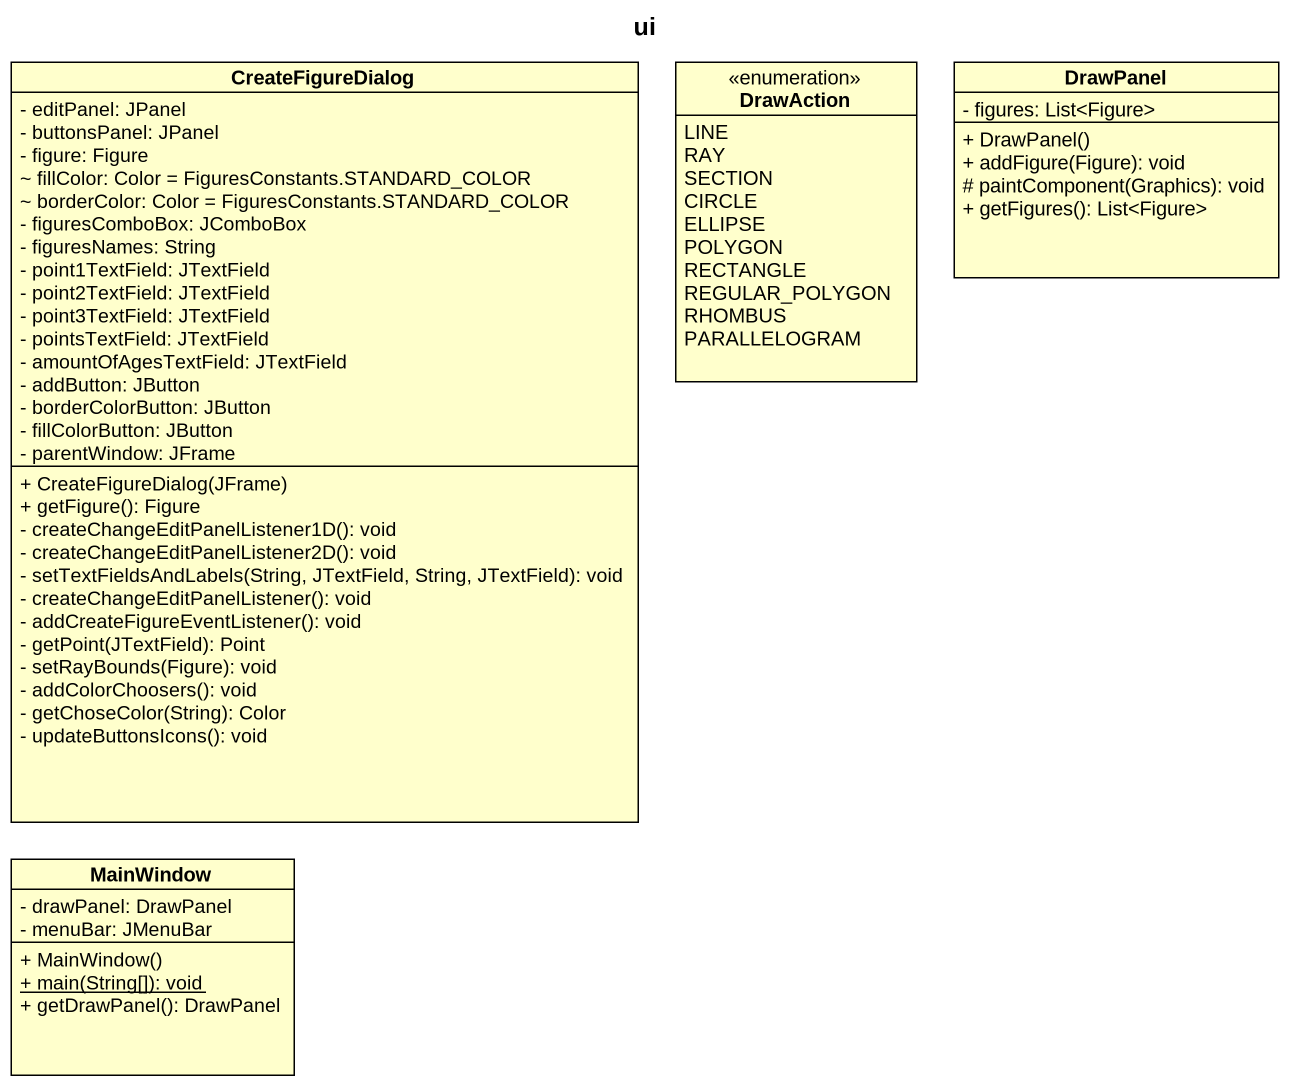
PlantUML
@startuml
title ui
hide circle
hide empty members
skinparam classAttributeIconSize 0
class CreateFigureDialog {
  - editPanel: JPanel
  - buttonsPanel: JPanel
  - figure: Figure
  ~ fillColor: Color = FiguresConstants.STANDARD_COLOR
  ~ borderColor: Color = FiguresConstants.STANDARD_COLOR
  - figuresComboBox: JComboBox
  - figuresNames: String
  - point1TextField: JTextField
  - point2TextField: JTextField
  - point3TextField: JTextField
  - pointsTextField: JTextField
  - amountOfAgesTextField: JTextField
  - addButton: JButton
  - borderColorButton: JButton
  - fillColorButton: JButton
  - parentWindow: JFrame
  + CreateFigureDialog(JFrame)
  + getFigure(): Figure
  - createChangeEditPanelListener1D(): void
  - createChangeEditPanelListener2D(): void
  - setTextFieldsAndLabels(String, JTextField, String, JTextField): void
  - createChangeEditPanelListener(): void
  - addCreateFigureEventListener(): void
  - getPoint(JTextField): Point
  - setRayBounds(Figure): void
  - addColorChoosers(): void
  - getChoseColor(String): Color
  - updateButtonsIcons(): void
}
enum DrawAction {
  LINE
  RAY
  SECTION
  CIRCLE
  ELLIPSE
  POLYGON
  RECTANGLE
  REGULAR_POLYGON
  RHOMBUS
  PARALLELOGRAM
}
class DrawPanel {
  - figures: List<Figure>
  + DrawPanel()
  + addFigure(Figure): void
  # paintComponent(Graphics): void
  + getFigures(): List<Figure>
}
class MainWindow {
  - drawPanel: DrawPanel
  - menuBar: JMenuBar
  + MainWindow()
  {static} + main(String[]): void
  + getDrawPanel(): DrawPanel
}
@enduml
